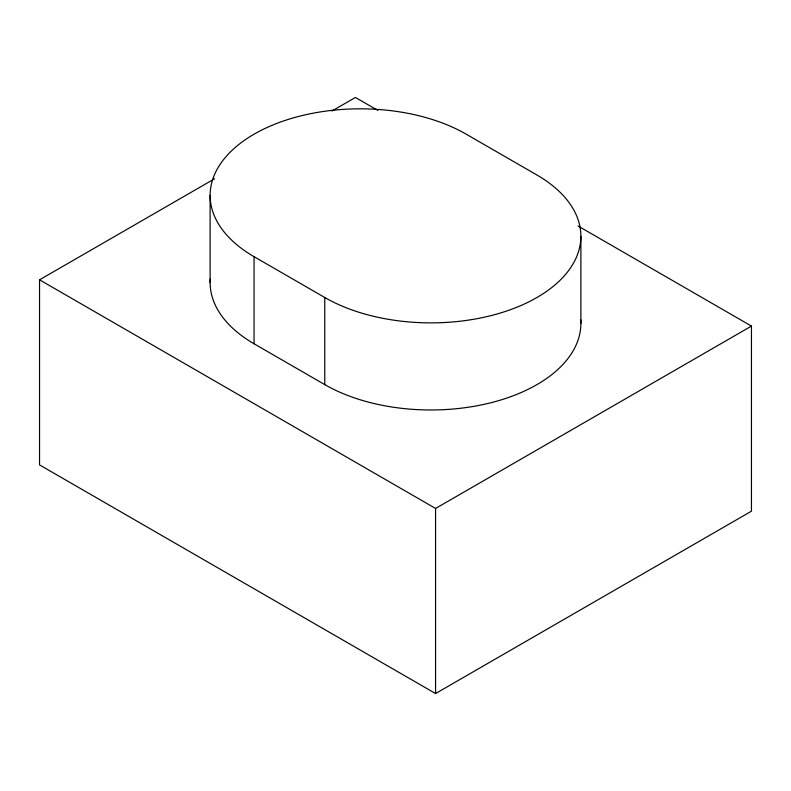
<?xml version="1.0" encoding="UTF-8"?>
<svg xmlns="http://www.w3.org/2000/svg" width="791" height="791" viewBox="0 0 791 791"><rect width="100%" height="100%" fill="white"/><g stroke="black" fill="none" stroke-linecap="round" stroke-linejoin="round"><path stroke-width="1.19" d="M578.053 225.979L751.45 326.09L751.45 511.184L435.574 693.549L39.55 464.91L39.55 279.816L214.559 178.776M331.953 110.997L355.426 97.451L377.9 110.424M39.55 279.816L435.574 508.455L751.45 326.09M254.059 256.68L324.785 297.505A150.013 86.614 0 0 0 536.941 297.505A150.013 86.614 0 0 0 536.941 175.019L466.215 134.193A150.013 86.614 0 0 0 254.059 134.193A150.013 86.614 0 0 0 254.059 256.68L254.059 343.778L324.785 384.614A150.013 86.614 0 0 0 491.102 402.688A150.013 86.614 0 0 0 580.752 319.811M580.881 236.262L580.881 323.371M435.574 508.455L435.574 693.549M324.785 297.505L324.785 384.614M210.119 195.436L210.119 282.535M254.059 343.778A150.013 86.614 0 0 1 210.248 278.986"/></g></svg>
